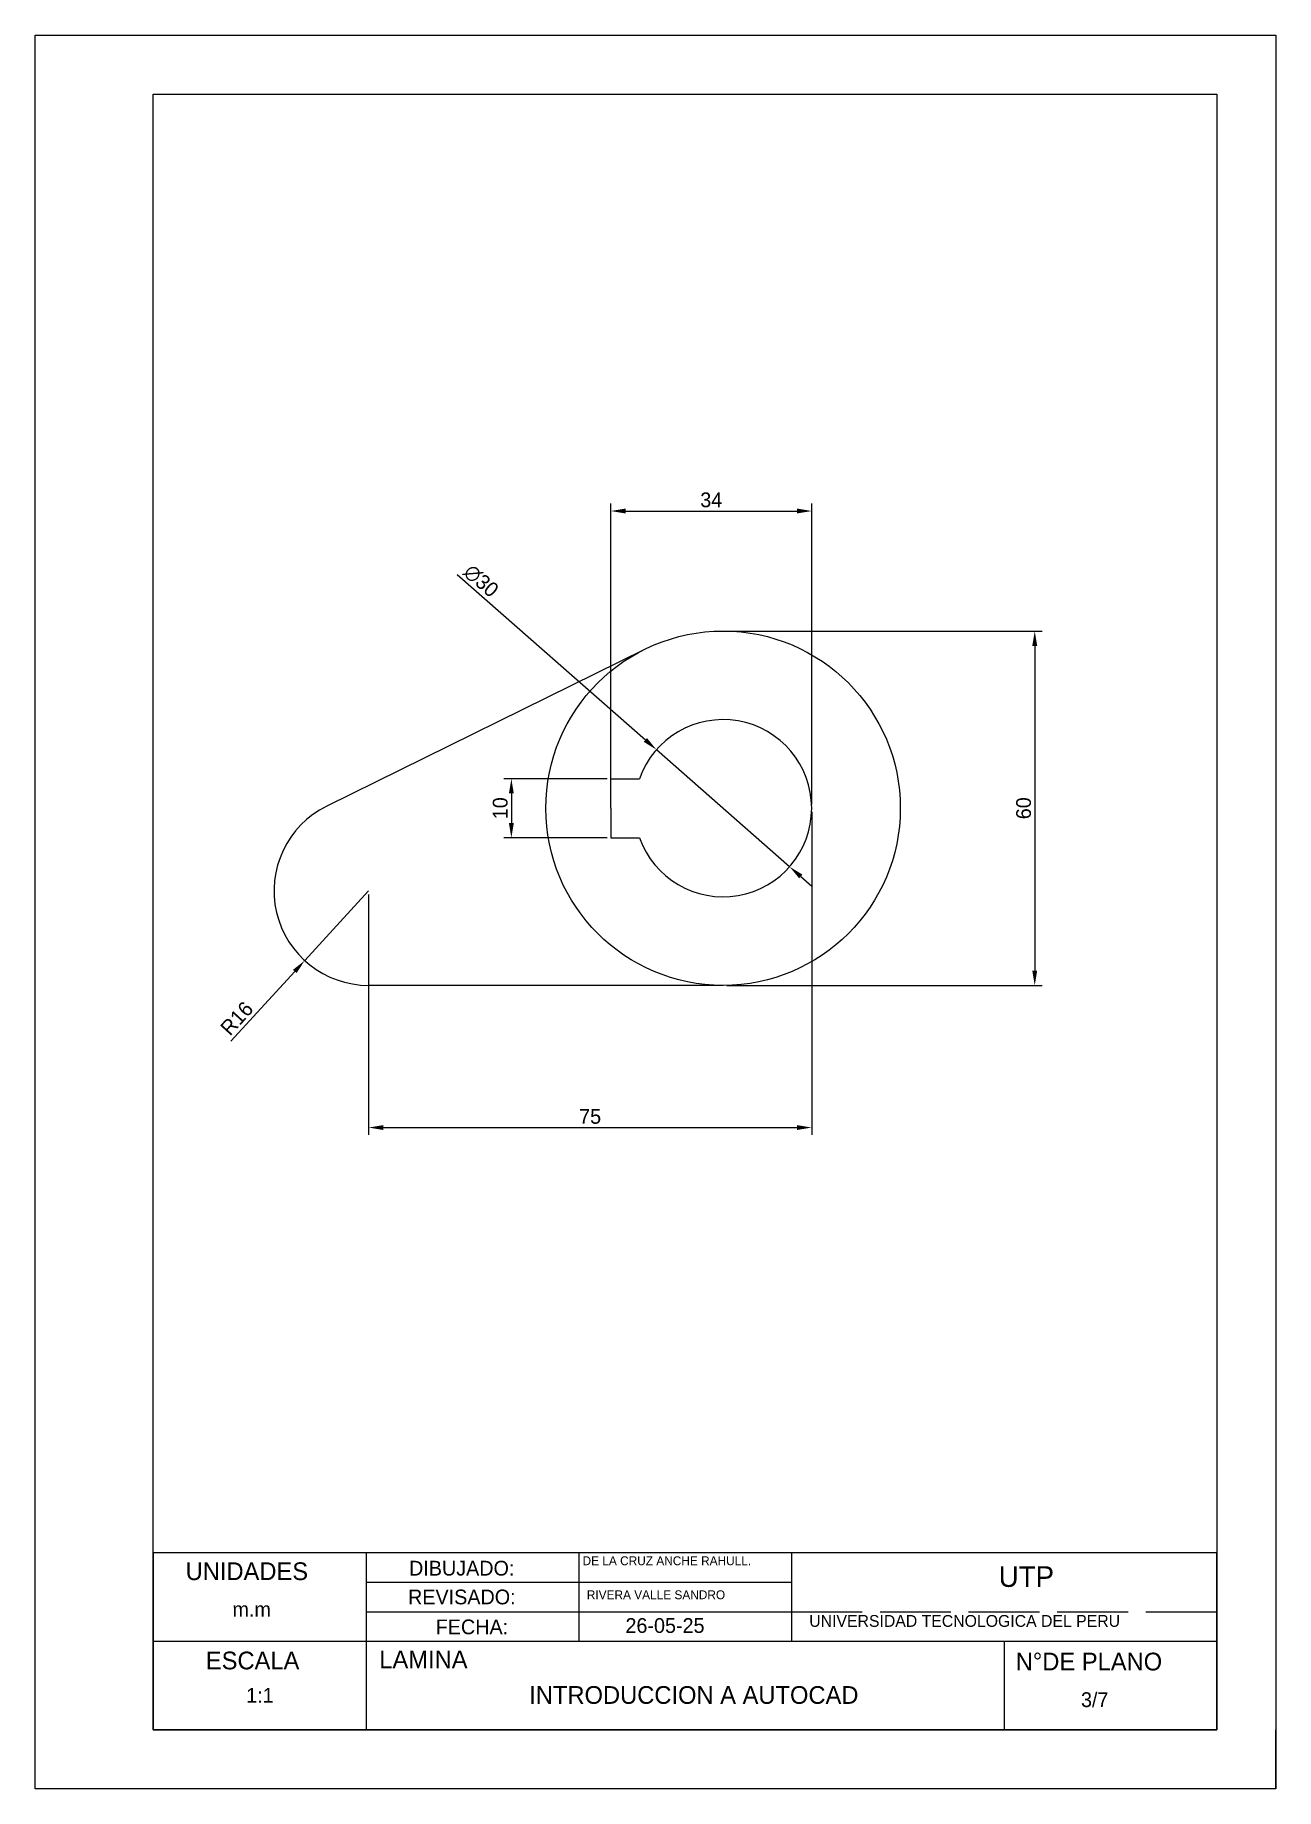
# Model space of a CAD drawing. Header units: millimetres. Extents: x 126 to 336, y 3 to 300.
import ezdxf

# ---------------------------------------------------------------- set-up
doc = ezdxf.new("R2010")
doc.units = ezdxf.units.MM
doc.linetypes.add('ACAD_ISO02W100', pattern=[15, 12, -3])
doc.dimstyles.new('ISO-25', dxfattribs={"dimtxt": 2.5, "dimasz": 2.5, "dimexe": 1.25, "dimexo": 0.625, "dimtad": 1, "dimtxsty": 'Standard', "dimcen": 2.5, "dimadec": 0, "dimazin": 0, "dimtfac": 1, "dimtmove": 0, "dimatfit": 3, "dimfxl": 1, "dimarcsym": 0})

# ---------------------------------------------------------------- blocks, each defined once
blk = doc.blocks.new('*D1')
at = {"color": 0, "lineweight": -2, "transparency": 16777216}
for p, q in [((196.95, 208.28), (228.82, 180.28)), ((253.23, 158.82), (230.7, 178.63)), ((255.11, 157.17), (256.99, 155.52))]:
    blk.add_line(p, q, dxfattribs=at)
at = {"color": 0, "transparency": 16777216}
for points in [[(229.1, 180.59), (228.55, 179.96), (230.7, 178.63)], [(255.39, 157.49), (254.84, 156.86), (253.23, 158.82)]]:
    blk.add_solid(points, dxfattribs=at)
at = {"layer": 'Defpoints', "color": 0, "transparency": 16777216}
for p in [(230.7, 178.63), (253.23, 158.82)]:
    blk.add_point(p, dxfattribs=at)
at = {"color": 0, "transparency": 16777216, "insert": (201.01, 207.21), "char_height": 2.5, "attachment_point": 5, "rotation": 318.6916}
blk.add_mtext('∅30', dxfattribs=at)
blk = doc.blocks.new('*D2')
at = {"color": 0, "lineweight": -2, "transparency": 16777216}
for p, q in [((181.97, 154.72), (171.16, 142.92)), ((158.66, 129.26), (169.48, 141.08))]:
    blk.add_line(p, q, dxfattribs=at)
at = {"color": 0, "transparency": 16777216}
blk.add_solid([(169.17, 141.36), (169.78, 140.8), (171.16, 142.92)], dxfattribs=at)
at = {"layer": 'Defpoints', "color": 0, "transparency": 16777216}
for p in [(181.97, 154.72), (171.16, 142.92)]:
    blk.add_point(p, dxfattribs=at)
at = {"color": 0, "transparency": 16777216, "insert": (159.67, 133.14), "char_height": 2.5, "attachment_point": 5, "rotation": 47.534}
blk.add_mtext('R16', dxfattribs=at)
blk = doc.blocks.new('*D3')
at = {"color": 0, "lineweight": -2, "transparency": 16777216}
for p, q in [((242.59, 198.72), (295.97, 198.72)), ((294.72, 196.22), (294.72, 141.22)), ((242.59, 138.72), (295.97, 138.72))]:
    blk.add_line(p, q, dxfattribs=at)
at = {"color": 0, "transparency": 16777216}
for points in [[(294.3, 196.22), (295.13, 196.22), (294.72, 198.72)], [(294.3, 141.22), (295.13, 141.22), (294.72, 138.72)]]:
    blk.add_solid(points, dxfattribs=at)
at = {"layer": 'Defpoints', "color": 0, "transparency": 16777216}
for p in [(241.97, 198.72), (241.97, 138.72), (294.72, 138.72)]:
    blk.add_point(p, dxfattribs=at)
at = {"color": 0, "transparency": 16777216, "insert": (292.84, 168.72), "char_height": 2.5, "attachment_point": 5, "rotation": 90}
blk.add_mtext('60', dxfattribs=at)
blk = doc.blocks.new('*D4')
at = {"color": 0, "lineweight": -2, "transparency": 16777216}
for p, q in [((222.97, 169.35), (222.97, 220.3)), ((256.97, 169.35), (256.97, 220.3)), ((225.47, 219.05), (254.47, 219.05))]:
    blk.add_line(p, q, dxfattribs=at)
at = {"color": 0, "transparency": 16777216}
for points in [[(225.47, 219.47), (225.47, 218.64), (222.97, 219.05)], [(254.47, 219.47), (254.47, 218.64), (256.97, 219.05)]]:
    blk.add_solid(points, dxfattribs=at)
at = {"layer": 'Defpoints', "color": 0, "transparency": 16777216}
for p in [(256.97, 219.05), (222.97, 168.72), (256.97, 168.72)]:
    blk.add_point(p, dxfattribs=at)
at = {"color": 0, "transparency": 16777216, "insert": (239.97, 220.93), "char_height": 2.5, "attachment_point": 5}
blk.add_mtext('34', dxfattribs=at)
blk = doc.blocks.new('*D5')
at = {"color": 0, "lineweight": -2, "transparency": 16777216}
for p, q in [((222.34, 173.72), (204.89, 173.72)), ((206.14, 171.22), (206.14, 166.22)), ((222.34, 163.72), (204.89, 163.72))]:
    blk.add_line(p, q, dxfattribs=at)
at = {"color": 0, "transparency": 16777216}
for points in [[(205.72, 171.22), (206.55, 171.22), (206.14, 173.72)], [(205.72, 166.22), (206.55, 166.22), (206.14, 163.72)]]:
    blk.add_solid(points, dxfattribs=at)
at = {"layer": 'Defpoints', "color": 0, "transparency": 16777216}
for p in [(222.97, 173.72), (206.14, 163.72), (222.97, 163.72)]:
    blk.add_point(p, dxfattribs=at)
at = {"color": 0, "transparency": 16777216, "insert": (204.26, 168.72), "char_height": 2.5, "attachment_point": 5, "rotation": 90}
blk.add_mtext('10', dxfattribs=at)
blk = doc.blocks.new('*D6')
at = {"color": 0, "lineweight": -2, "transparency": 16777216}
for p, q in [((256.97, 168.1), (256.97, 113.4)), ((181.97, 154.1), (181.97, 113.4)), ((184.47, 114.65), (254.47, 114.65))]:
    blk.add_line(p, q, dxfattribs=at)
at = {"color": 0, "transparency": 16777216}
for points in [[(184.47, 115.06), (184.47, 114.23), (181.97, 114.65)], [(254.47, 115.06), (254.47, 114.23), (256.97, 114.65)]]:
    blk.add_solid(points, dxfattribs=at)
at = {"layer": 'Defpoints', "color": 0, "transparency": 16777216}
for p in [(256.97, 168.72), (181.97, 154.72), (256.97, 114.65)]:
    blk.add_point(p, dxfattribs=at)
at = {"color": 0, "transparency": 16777216, "insert": (219.47, 116.52), "char_height": 2.5, "attachment_point": 5}
blk.add_mtext('75', dxfattribs=at)

msp = doc.modelspace()

# ---------------------------------------------------------------- linework, layer by layer
for p, q in [((228.69, 195.626), (174.886, 169.072)), ((222.967, 168.724), (222.967, 173.724)), ((222.967, 173.724), (227.825, 173.724)), ((222.967, 168.724), (222.967, 163.724)), ((222.967, 163.724), (227.825, 163.724)), ((241.967, 138.724), (181.967, 138.724)), ((325.535, 42.65), (145.535, 42.65)), ((145.535, 42.65), (145.535, 12.65)), ((181.535, 42.65), (181.535, 12.65)), ((217.535, 42.65), (217.535, 27.65)), ((253.535, 42.65), (253.535, 27.65)), ((325.535, 12.65), (325.535, 42.65)), ((181.535, 37.65), (253.535, 37.65)), ((181.535, 32.65), (253.535, 32.65)), ((145.535, 27.65), (325.535, 27.65)), ((289.535, 27.65), (289.535, 12.65)), ((145.535, 12.65), (325.535, 12.65)), ((335.53, 2.65), (335.535, 12.65)), ((335.535, 12.65), (335.53, 12.65))]:
    msp.add_line(p, q)
at = {"linetype": 'ACAD_ISO02W100'}
msp.add_line((253.535, 32.65), (325.535, 32.65), dxfattribs=at)
for points in [[(125.53, 299.65), (335.53, 299.65), (335.53, 2.65), (125.53, 2.65)], [(145.535, 289.65), (325.535, 289.65), (325.535, 12.65), (145.535, 12.65)]]:
    msp.add_lwpolyline(points, close=True)
msp.add_circle((241.967, 168.724), 30)
for centre, radius, start, end in [((241.967, 168.724), 15, 199.47122, 160.52878), ((181.967, 154.724), 16, 116.26804, 270)]:
    msp.add_arc(centre, radius, start, end)

# ---------------------------------------------------------------- texts
for s, height, p in [('DE LA CRUZ ANCHE RAHULL.', 1.5, (218.188, 40.536)), ('UNIDADES', 3, (151.007, 38.017)), ('DIBUJADO:', 2.5, (188.819, 38.781)), ('UTP', 3.5, (288.62, 36.863)), ('REVISADO:', 2.5, (188.65, 33.91)), ('RIVERA VALLE SANDRO', 1.5, (218.909, 34.777)), ('m.m', 2.5, (158.934, 31.813)), ('FECHA:', 2.5, (193.333, 28.839)), ('26-05-25', 2.5, (225.447, 29.07)), ('UNIVERSIDAD TECNOLOGICA DEL PERU', 2, (256.552, 30.098)), ('ESCALA', 3, (154.429, 22.9)), ('LAMINA', 3, (183.787, 23.08)), ('N°DE PLANO', 3, (291.493, 22.72)), ('1:1', 2.5, (161.256, 17.255)), ('INTRODUCCION A AUTOCAD', 3, (209.166, 17.058)), ('3/7', 2.5, (302.547, 16.512))]:
    msp.add_text(s, height=height).set_placement(p)

# ---------------------------------------------------------------- dimensions: what is measured, and where the dimension line sits
for base, p1, picture, middle in [((256.967, 219.055), (222.967, 168.724), '*D4', (239.967, 220.93)), ((256.967, 114.646), (181.967, 154.724), '*D6', (219.467, 116.521))]:
    dim = msp.add_linear_dim(base=base, p1=p1, p2=(256.967, 168.724), dimstyle='ISO-25')
    dim.commit()
    dim.dimension.update_dxf_attribs({"geometry": picture, "text_midpoint": middle})
dim = msp.add_diameter_dim_2p(p1=(253.235, 158.823), p2=(230.7, 178.626), dimstyle='ISO-25')
dim.commit()
dim.dimension.update_dxf_attribs({"geometry": '*D1', "text_midpoint": (199.772, 205.805), "dimtype": 163})
for base, p1, p2, picture, middle in [((294.717, 138.724), (241.967, 198.724), (241.967, 138.724), '*D3', (292.842, 168.724)), ((206.137, 163.724), (222.967, 173.724), (222.967, 163.724), '*D5', (204.262, 168.724))]:
    dim = msp.add_linear_dim(base=base, p1=p1, p2=p2, angle=90, dimstyle='ISO-25')
    dim.commit()
    dim.dimension.update_dxf_attribs({"geometry": picture, "text_midpoint": middle})
dim = msp.add_radius_dim(center=(181.967, 154.724), mpoint=(171.165, 142.921), dimstyle='ISO-25')
dim.commit()
dim.dimension.update_dxf_attribs({"geometry": '*D2', "text_midpoint": (161.051, 131.871), "dimtype": 164})

doc.saveas('drawing.dxf')
